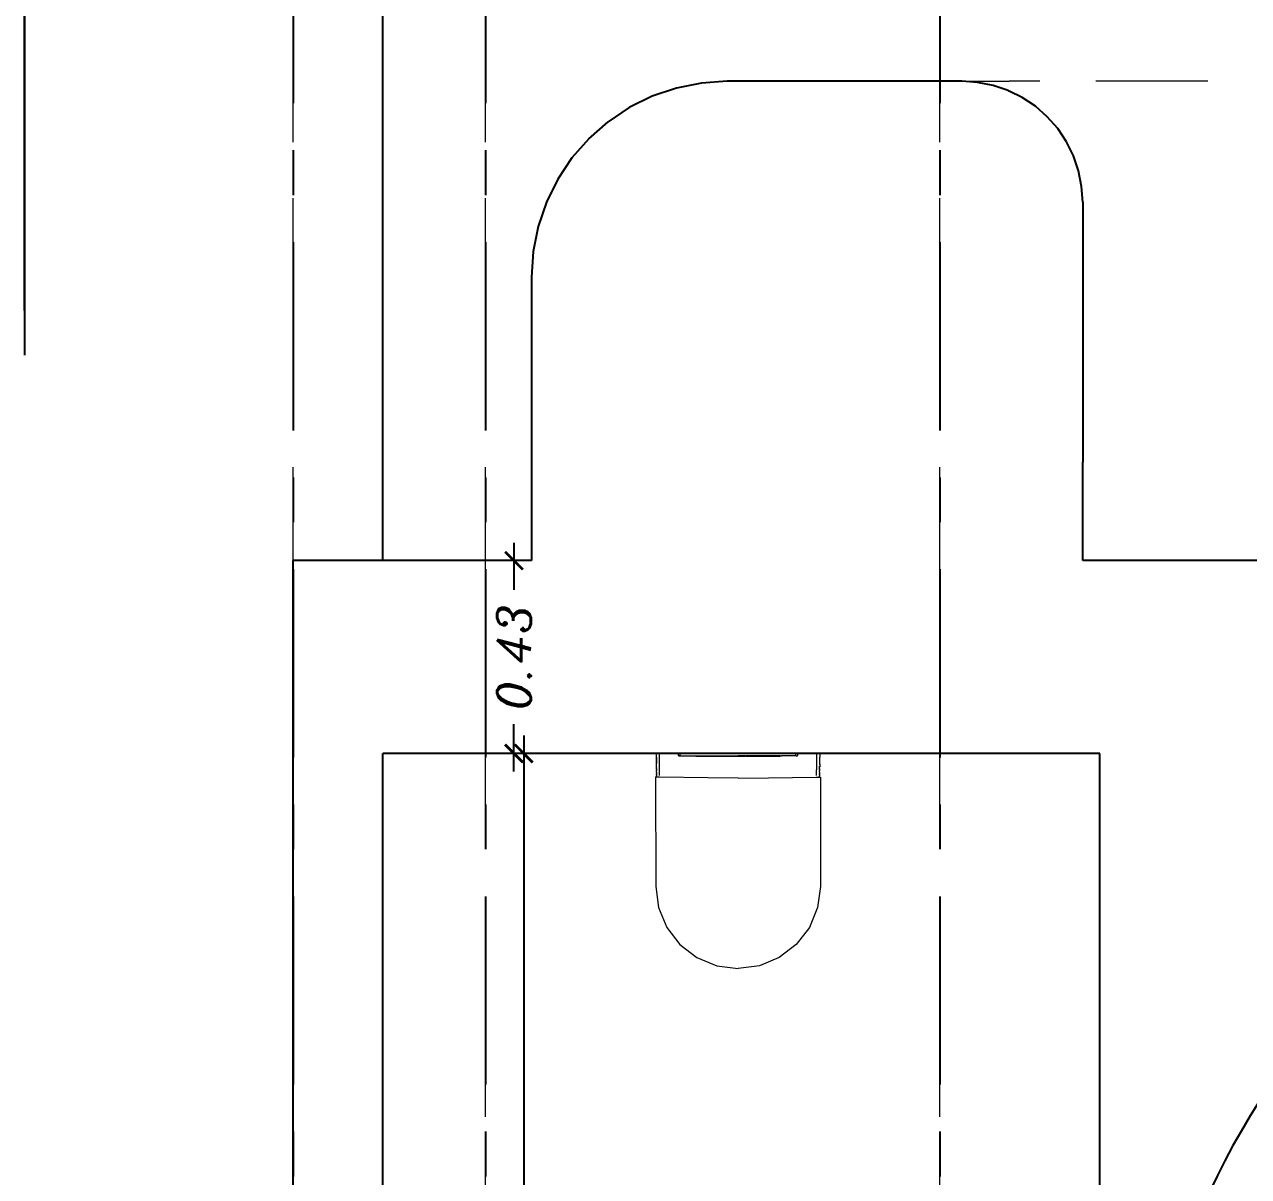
# Model space of a CAD drawing. Header units: metres. Extents: x 294 to 1101, y -498 to -355.
# Drawn here: x 501.085 to 503.817, y -379.344 to -376.773 of the extents above; entities that cross this region are included whole.
import ezdxf

# ---------------------------------------------------------------- set-up
doc = ezdxf.new("R2010")
doc.units = ezdxf.units.M
doc.linetypes.add('ACAD_ISO10W100', pattern=[18, 12, -3, 0, -3])
doc.linetypes.add('DASHDOT2', pattern=[0.5, 0.25, -0.125, 0, -0.125])
for name, color, linetype in [('001-axis', 1, 'Continuous'), ('pool', 160, 'Continuous'), ('SectionCutEdges', 7, 'Continuous'), ('stair', 142, 'Continuous')]:
    doc.layers.add(name, color=color, linetype=linetype)
for name, color, linetype, lineweight in [('axe', 12, 'DASHDOT2', 9), ('fur', 251, 'Continuous', 9), ('roof', 16, 'DASHDOT2', 18), ('wall', 7, 'Continuous', 25)]:
    doc.layers.add(name, color=color, linetype=linetype, lineweight=lineweight)
doc.styles.add('ITALICC', font='italicc')
doc.dimstyles.new('dim200', dxfattribs={"dimscale": 0.4, "dimtxt": 0.1885, "dimasz": 0.1, "dimexe": 0.15, "dimexo": 0.25, "dimgap": 0.07, "dimtad": 0, "dimzin": 0, "dimdsep": 46, "dimtxsty": 'ITALICC', "dimblk": 'ARCHTICK', "dimcen": 0.09, "dimdle": 0.1, "dimse1": 1, "dimse2": 1, "dimclrd": 211, "dimclrt": 3, "dimadec": 0, "dimazin": 0, "dimtfac": 1, "dimtix": 1, "dimtofl": 0, "dimtmove": 0, "dimatfit": 3, "dimldrblk": 'ARCHTICK', "dimfxl": 1, "dimtolj": 1, "dimtzin": 0, "dimlwd": 25, "dimarcsym": 0})

# ---------------------------------------------------------------- blocks, each defined once
blk = doc.blocks.new('ewrwer')
at = {"layer": 'fur'}
for p, q in [((145.9035, 55.1444), (145.8592, 55.126)), ((145.9506, 55.1506), (145.9035, 55.1444)), ((146.1947, 55.1509), (145.9506, 55.1506)), ((146.1932, 55.0346), (146.1946, 55.1421)), ((146.1946, 55.1452), (146.1947, 55.1455)), ((146.1946, 55.1448), (146.1946, 55.1452)), ((146.1946, 55.1447), (146.1946, 55.1448)), ((146.1946, 55.1444), (146.1946, 55.1447)), ((146.1946, 55.1439), (146.1946, 55.1444)), ((146.1946, 55.1439), (146.1946, 55.1439)), ((146.1946, 55.1435), (146.1946, 55.1439)), ((146.1946, 55.143), (146.1946, 55.1435)), ((146.1946, 55.1429), (146.1946, 55.143)), ((146.1946, 55.1426), (146.1946, 55.1429)), ((146.1946, 55.1422), (146.1946, 55.1426)), ((146.1946, 55.1421), (146.1946, 55.1422)), ((146.1956, 55.1421), (146.1946, 55.1421)), ((146.1947, 55.149), (146.1947, 55.1509)), ((146.1947, 55.149), (146.1947, 55.149)), ((146.1947, 55.1488), (146.1947, 55.149)), ((146.1947, 55.149), (146.1971, 55.149)), ((146.1947, 55.1486), (146.1947, 55.1488)), ((146.1947, 55.1482), (146.1947, 55.1486)), ((146.1947, 55.1481), (146.1947, 55.1482)), ((146.1947, 55.148), (146.1947, 55.1481)), ((146.1947, 55.1478), (146.1947, 55.148)), ((146.1947, 55.148), (146.1947, 55.148)), ((146.1947, 55.1477), (146.1947, 55.1478)), ((146.1947, 55.1471), (146.1947, 55.1477)), ((146.1947, 55.1469), (146.1947, 55.1471)), ((146.1947, 55.1467), (146.1947, 55.1469)), ((146.1947, 55.1464), (146.1947, 55.1467)), ((146.1947, 55.1463), (146.1947, 55.1464)), ((146.1947, 55.146), (146.1947, 55.1463)), ((146.1947, 55.1456), (146.1947, 55.146)), ((146.1947, 55.1455), (146.1947, 55.1456)), ((146.1971, 55.149), (146.1973, 55.149)), ((146.2001, 55.149), (146.1973, 55.149)), ((146.198, 55.1421), (146.2001, 55.1421)), ((146.2001, 55.149), (146.2005, 55.149)), ((146.2001, 55.1421), (146.2022, 55.1421)), ((146.2029, 55.149), (146.2005, 55.149)), ((146.2022, 55.1421), (146.204, 55.1421)), ((146.2029, 55.149), (146.2034, 55.149)), ((146.2055, 55.149), (146.2034, 55.149)), ((146.204, 55.1421), (146.2059, 55.1421)), ((146.2055, 55.149), (146.2061, 55.149)), ((146.2059, 55.1421), (146.2075, 55.1421)), ((146.2061, 55.149), (146.208, 55.149)), ((146.2075, 55.1421), (146.2088, 55.1421)), ((146.208, 55.149), (146.2086, 55.149)), ((146.2104, 55.149), (146.2086, 55.149)), ((146.2088, 55.1421), (146.2096, 55.1421)), ((146.2096, 55.1421), (146.2103, 55.1421)), ((146.2103, 55.1421), (146.2106, 55.1421)), ((146.2104, 55.149), (146.2111, 55.149)), ((146.2106, 55.1421), (146.2119, 55.1424)), ((146.2124, 55.149), (146.2111, 55.149)), ((146.2119, 55.1424), (146.212, 55.1424)), ((146.212, 55.1424), (146.2122, 55.1424)), ((146.2122, 55.1424), (146.2125, 55.1424)), ((146.2124, 55.149), (146.2132, 55.149)), ((146.2125, 55.1424), (146.2129, 55.1424)), ((146.2129, 55.1424), (146.2135, 55.1424)), ((146.2141, 55.149), (146.2132, 55.149)), ((146.2135, 55.1424), (146.2141, 55.1424)), ((146.2141, 55.149), (146.215, 55.149)), ((146.2141, 55.1424), (146.2147, 55.1424)), ((146.2147, 55.1424), (146.2155, 55.1424)), ((146.215, 55.149), (146.2152, 55.149)), ((146.2152, 55.149), (146.2161, 55.149)), ((146.2155, 55.1424), (146.2163, 55.1424)), ((146.2156, 55.1488), (146.2164, 55.149)), ((146.2161, 55.149), (146.2161, 55.149)), ((146.2164, 55.149), (146.2161, 55.149)), ((146.2163, 55.1424), (146.2171, 55.1424)), ((146.2164, 55.149), (146.2164, 55.149)), ((146.2164, 55.149), (146.2165, 55.149)), ((146.2165, 55.149), (146.2165, 55.149)), ((146.2165, 55.149), (146.2165, 55.149)), ((146.2165, 55.149), (146.2166, 55.149)), ((146.2166, 55.149), (146.2167, 55.149)), ((146.2166, 55.149), (146.2167, 55.149)), ((146.2167, 55.149), (146.2168, 55.1491)), ((146.2168, 55.149), (146.2167, 55.149)), ((146.2168, 55.1491), (146.2171, 55.1491)), ((146.2169, 55.149), (146.2168, 55.149)), ((146.217, 55.149), (146.2169, 55.149)), ((146.2174, 55.149), (146.217, 55.149)), ((146.2171, 55.1491), (146.2171, 55.1491)), ((146.2171, 55.1491), (146.2172, 55.1491)), ((146.2171, 55.1424), (146.218, 55.1424)), ((146.2173, 55.1491), (146.2172, 55.1491)), ((146.2173, 55.1491), (146.2174, 55.1491)), ((146.2174, 55.1491), (146.2174, 55.1492)), ((146.2175, 55.1492), (146.2174, 55.1492)), ((146.2174, 55.1491), (146.2174, 55.1491)), ((146.2176, 55.149), (146.2174, 55.149)), ((146.2175, 55.1492), (146.2176, 55.1491)), ((146.2176, 55.1491), (146.2177, 55.1492)), ((146.2176, 55.149), (146.2179, 55.149)), ((146.2178, 55.1492), (146.2177, 55.1492)), ((146.2177, 55.1492), (146.2177, 55.1492)), ((146.2178, 55.1492), (146.2178, 55.1491)), ((146.2178, 55.1491), (146.2181, 55.1491)), ((146.2179, 55.149), (146.2182, 55.149)), ((146.218, 55.1424), (146.2188, 55.1424)), ((146.2183, 55.1491), (146.2181, 55.1491)), ((146.2182, 55.149), (146.2186, 55.149)), ((146.2183, 55.1492), (146.2183, 55.1492)), ((146.2183, 55.1491), (146.2183, 55.1492)), ((146.2184, 55.1492), (146.2183, 55.1492)), ((146.2184, 55.1492), (146.2185, 55.1492)), ((146.2185, 55.1492), (146.2185, 55.1492)), ((146.2185, 55.1492), (146.2186, 55.1492)), ((146.2186, 55.1492), (146.2188, 55.1492)), ((146.2186, 55.149), (146.2188, 55.149)), ((146.2188, 55.1492), (146.2254, 55.1492)), ((146.2188, 55.1424), (146.2476, 55.1426)), ((146.2232, 55.1491), (146.23, 55.1492)), ((146.229, 55.1493), (146.2254, 55.1492)), ((146.2394, 55.1493), (146.229, 55.1493)), ((146.23, 55.1492), (146.2394, 55.1493)), ((146.2394, 55.1493), (146.2431, 55.1493)), ((146.2431, 55.1493), (146.2476, 55.1494)), ((146.2476, 55.1494), (146.2476, 55.1493)), ((146.2476, 55.1493), (146.2476, 55.1491)), ((146.2476, 55.1491), (146.2476, 55.1487)), ((146.2476, 55.1487), (146.2476, 55.1481)), ((146.2476, 55.1481), (146.2476, 55.1474)), ((146.2476, 55.1474), (146.2476, 55.1465)), ((146.2476, 55.1465), (146.2476, 55.1456)), ((146.2476, 55.1456), (146.2476, 55.1446)), ((146.2476, 55.1446), (146.2476, 55.1435)), ((146.2476, 55.1435), (146.2476, 55.1426)), ((146.2476, 55.1426), (146.2476, 55.0999)), ((145.8592, 55.126), (145.8211, 55.0968)), ((145.8211, 55.0968), (145.7919, 55.0588)), ((146.2426, 55.0997), (146.2426, 55.0996)), ((146.2427, 55.0997), (146.2426, 55.0997)), ((146.2426, 55.0996), (146.2426, 55.0995)), ((146.2426, 55.0996), (146.2426, 55.0996)), ((146.2426, 55.0995), (146.2426, 55.0994)), ((146.2426, 55.0994), (146.2426, 55.0993)), ((146.2426, 55.0994), (146.2426, 55.0994)), ((146.2426, 55.0994), (146.2426, 55.0994)), ((146.2426, 55.0992), (146.2426, 55.0993)), ((146.2426, 55.0993), (146.2426, 55.0993)), ((146.2426, 55.0992), (146.2426, 55.0992)), ((146.2426, 55.0991), (146.2426, 55.0992)), ((146.2426, 55.0991), (146.2426, 55.099)), ((146.2426, 55.0991), (146.2426, 55.0991)), ((146.2426, 55.099), (146.2426, 55.099)), ((146.2426, 55.099), (146.2426, 55.0989)), ((146.2426, 55.0989), (146.2426, 55.0988)), ((146.2426, 55.0989), (146.2426, 55.0989)), ((146.2426, 55.0988), (146.2426, 55.0987)), ((146.2426, 55.0988), (146.2426, 55.0988)), ((146.2426, 55.0986), (146.2426, 55.0987)), ((146.2426, 55.0986), (146.2426, 55.0985)), ((146.2426, 55.0985), (146.2426, 55.0984)), ((146.2426, 55.0985), (146.2426, 55.0985)), ((146.2426, 55.0985), (146.2426, 55.0985)), ((146.2426, 55.0982), (146.2426, 55.0984)), ((146.2426, 55.0981), (146.2426, 55.0982)), ((146.2426, 55.0982), (146.2426, 55.0982)), ((146.2426, 55.0981), (146.2426, 55.0981)), ((146.2426, 55.0981), (146.2426, 55.0981)), ((146.2426, 55.0978), (146.2426, 55.0981)), ((146.2426, 55.0978), (146.2426, 55.0977)), ((146.2426, 55.0977), (146.2426, 55.0977)), ((146.2426, 55.0977), (146.2426, 55.0977)), ((146.2426, 55.0977), (146.2426, 55.0973)), ((146.2426, 55.0973), (146.2426, 55.0973)), ((146.2426, 55.0973), (146.2426, 55.0969)), ((146.2426, 55.0969), (146.2426, 55.0968)), ((146.2426, 55.0968), (146.2426, 55.0964)), ((146.2426, 55.0959), (146.2426, 55.0964)), ((146.2426, 55.0959), (146.2426, 55.0639)), ((146.2427, 55.0998), (146.2427, 55.0997)), ((146.2428, 55.0998), (146.2427, 55.0998)), ((146.2429, 55.0999), (146.2428, 55.0999)), ((146.2428, 55.0999), (146.2428, 55.0998)), ((146.2429, 55.0999), (146.2429, 55.0999)), ((146.2429, 55.0999), (146.243, 55.0999)), ((146.2429, 55.0959), (146.243, 55.0959)), ((146.243, 55.0999), (146.2431, 55.0999)), ((146.243, 55.0959), (146.2431, 55.0959)), ((146.2431, 55.0999), (146.2476, 55.0999)), ((146.2431, 55.0959), (146.2476, 55.0959)), ((146.2476, 55.0999), (146.2476, 55.0998)), ((146.2476, 55.0999), (146.2476, 55.0999)), ((146.2476, 55.0998), (146.2476, 55.0996)), ((146.2476, 55.0996), (146.2476, 55.0994)), ((146.2476, 55.0994), (146.2476, 55.0991)), ((146.2476, 55.0991), (146.2476, 55.0988)), ((146.2476, 55.0988), (146.2476, 55.0984)), ((146.2476, 55.0984), (146.2476, 55.0979)), ((146.2476, 55.0979), (146.2476, 55.0975)), ((146.2476, 55.0975), (146.2476, 55.097)), ((146.2476, 55.097), (146.2476, 55.0965)), ((146.2476, 55.0965), (146.2476, 55.0959)), ((146.2476, 55.0959), (146.2476, 54.8379)), ((145.7919, 55.0588), (145.7736, 55.0144)), ((146.2416, 55.0609), (146.2416, 54.9669)), ((146.2416, 55.0609), (146.2416, 55.0609)), ((146.2417, 55.0609), (146.2416, 55.0609)), ((146.2416, 55.0609), (146.2416, 55.0609)), ((146.2417, 55.0609), (146.2426, 55.0609)), ((146.2426, 55.0639), (146.2426, 55.0638)), ((146.2426, 55.0638), (146.2426, 55.0609)), ((146.2426, 55.0609), (146.2426, 54.9669)), ((146.1924, 54.9669), (146.1932, 55.0346)), ((145.7736, 55.0144), (145.7673, 54.9669)), ((145.7736, 54.9193), (145.7673, 54.9669)), ((146.1924, 54.9669), (146.1932, 54.8992)), ((146.2416, 54.9669), (146.2416, 54.951)), ((146.2416, 54.951), (146.2416, 54.951)), ((146.2416, 54.951), (146.2416, 54.951)), ((146.2416, 54.951), (146.2417, 54.951)), ((146.2416, 54.95), (146.2416, 54.873)), ((146.2416, 54.95), (146.2416, 54.95)), ((146.2416, 54.95), (146.2416, 54.95)), ((146.2416, 54.95), (146.2417, 54.95)), ((146.2416, 54.95), (146.2416, 54.95)), ((146.2417, 54.951), (146.2426, 54.951)), ((146.2417, 54.95), (146.2426, 54.95)), ((146.2426, 54.951), (146.2426, 54.9669)), ((146.2426, 54.9669), (146.2426, 54.9669)), ((146.2426, 54.951), (146.2426, 54.95)), ((146.2426, 54.951), (146.2426, 54.951)), ((146.2426, 54.873), (146.2426, 54.95)), ((146.2426, 54.95), (146.2426, 54.95)), ((145.7919, 54.875), (145.7736, 54.9193)), ((146.1932, 54.8992), (146.1946, 54.7917)), ((145.8211, 54.837), (145.7919, 54.875)), ((146.2417, 54.873), (146.2416, 54.873)), ((146.2416, 54.873), (146.2416, 54.873)), ((146.2417, 54.873), (146.2426, 54.873)), ((146.2426, 54.873), (146.2426, 54.87)), ((146.2426, 54.87), (146.2426, 54.87)), ((146.2426, 54.8375), (146.2426, 54.87)), ((145.8592, 54.8078), (145.8211, 54.837)), ((146.2426, 54.837), (146.2426, 54.8375)), ((146.2426, 54.837), (146.2426, 54.837)), ((146.2426, 54.837), (146.2426, 54.8366)), ((146.2426, 54.8365), (146.2426, 54.8366)), ((146.2426, 54.8365), (146.2426, 54.8362)), ((146.2426, 54.8362), (146.2426, 54.8361)), ((146.2426, 54.8361), (146.2426, 54.8361)), ((146.2426, 54.8361), (146.2426, 54.8361)), ((146.2426, 54.8358), (146.2426, 54.8361)), ((146.2426, 54.8358), (146.2426, 54.8358)), ((146.2426, 54.8358), (146.2426, 54.8357)), ((146.2426, 54.8357), (146.2426, 54.8357)), ((146.2426, 54.8357), (146.2427, 54.8356)), ((146.2427, 54.8356), (146.2426, 54.8355)), ((146.2426, 54.8355), (146.2426, 54.8354)), ((146.2426, 54.8354), (146.2426, 54.8354)), ((146.2426, 54.8354), (146.2426, 54.8353)), ((146.2426, 54.8353), (146.2427, 54.8353)), ((146.2427, 54.8353), (146.2426, 54.8352)), ((146.2426, 54.8351), (146.2426, 54.8352)), ((146.2426, 54.8351), (146.2426, 54.8351)), ((146.2426, 54.835), (146.2426, 54.8351)), ((146.2427, 54.835), (146.2426, 54.835)), ((146.2426, 54.8349), (146.2427, 54.835)), ((146.2426, 54.8349), (146.2426, 54.8348)), ((146.2426, 54.8348), (146.2426, 54.8348)), ((146.2426, 54.8348), (146.2426, 54.8347)), ((146.2426, 54.8346), (146.2426, 54.8347)), ((146.2426, 54.8347), (146.2426, 54.8347)), ((146.2426, 54.8346), (146.2426, 54.8345)), ((146.2426, 54.8346), (146.2426, 54.8346)), ((146.2426, 54.8346), (146.2426, 54.8346)), ((146.2426, 54.8345), (146.2426, 54.8344)), ((146.2426, 54.8345), (146.2426, 54.8345)), ((146.2426, 54.8344), (146.2426, 54.8344)), ((146.2426, 54.8344), (146.2426, 54.8343)), ((146.2426, 54.8343), (146.2426, 54.8342)), ((146.2426, 54.8342), (146.2427, 54.8342)), ((146.2427, 54.8342), (146.2427, 54.8341)), ((146.2427, 54.8341), (146.2427, 54.8341)), ((146.2427, 54.8341), (146.2428, 54.834)), ((146.2428, 54.834), (146.2428, 54.834)), ((146.2428, 54.834), (146.2429, 54.834)), ((146.2429, 54.834), (146.243, 54.8339)), ((146.243, 54.8379), (146.243, 54.8379)), ((146.243, 54.8379), (146.2431, 54.8379)), ((146.243, 54.8339), (146.243, 54.8339)), ((146.243, 54.8339), (146.2431, 54.8339)), ((146.2431, 54.8379), (146.2476, 54.8379)), ((146.2431, 54.8339), (146.2476, 54.8339)), ((146.2476, 54.8379), (146.2476, 54.8374)), ((146.2476, 54.8374), (146.2476, 54.8369)), ((146.2476, 54.8369), (146.2476, 54.8364)), ((146.2476, 54.8364), (146.2476, 54.8359)), ((146.2476, 54.8359), (146.2476, 54.8355)), ((146.2476, 54.8355), (146.2476, 54.8351)), ((146.2476, 54.8351), (146.2476, 54.8348)), ((146.2476, 54.8348), (146.2476, 54.8345)), ((146.2476, 54.8345), (146.2476, 54.8342)), ((146.2476, 54.8342), (146.2476, 54.8341)), ((146.2476, 54.8341), (146.2476, 54.834)), ((146.2476, 54.834), (146.2476, 54.8339)), ((146.2476, 54.8339), (146.2476, 54.7912)), ((145.9035, 54.7894), (145.8592, 54.8078)), ((145.9506, 54.7832), (145.9035, 54.7894)), ((146.1948, 54.783), (145.9506, 54.7832)), ((146.1957, 54.7917), (146.1946, 54.7917)), ((146.1946, 54.7917), (146.1946, 54.7917)), ((146.1946, 54.7917), (146.1947, 54.7913)), ((146.1947, 54.7913), (146.1947, 54.7909)), ((146.1947, 54.7909), (146.1947, 54.7908)), ((146.1947, 54.7908), (146.1947, 54.7904)), ((146.1947, 54.7904), (146.1947, 54.79)), ((146.1947, 54.79), (146.1947, 54.7899)), ((146.1947, 54.7899), (146.1947, 54.7895)), ((146.1947, 54.7895), (146.1947, 54.7891)), ((146.1947, 54.7891), (146.1947, 54.789)), ((146.1947, 54.789), (146.1947, 54.7886)), ((146.1947, 54.7886), (146.1947, 54.7883)), ((146.1947, 54.7883), (146.1947, 54.7882)), ((146.1947, 54.7882), (146.1947, 54.7878)), ((146.1947, 54.7878), (146.1947, 54.7876)), ((146.1947, 54.7876), (146.1947, 54.7875)), ((146.1947, 54.7875), (146.1947, 54.7872)), ((146.1947, 54.7872), (146.1947, 54.787)), ((146.1947, 54.787), (146.1947, 54.7868)), ((146.1947, 54.7868), (146.1947, 54.7866)), ((146.1947, 54.7866), (146.1947, 54.7865)), ((146.1947, 54.7865), (146.1947, 54.7864)), ((146.1947, 54.7864), (146.1947, 54.7862)), ((146.1947, 54.7862), (146.1947, 54.7861)), ((146.1947, 54.7861), (146.1947, 54.7859)), ((146.1947, 54.7859), (146.1947, 54.7858)), ((146.1947, 54.7858), (146.1947, 54.7857)), ((146.1947, 54.7857), (146.1947, 54.7857)), ((146.1947, 54.7857), (146.1947, 54.7853)), ((146.1947, 54.7853), (146.1947, 54.785)), ((146.1947, 54.785), (146.1947, 54.7849)), ((146.1947, 54.7849), (146.1947, 54.7848)), ((146.1947, 54.7848), (146.1971, 54.7849)), ((146.1947, 54.7848), (146.1948, 54.783)), ((146.1971, 54.7849), (146.1974, 54.7849)), ((146.2002, 54.7849), (146.1974, 54.7849)), ((146.198, 54.7917), (146.2002, 54.7917)), ((146.2002, 54.7917), (146.2022, 54.7917)), ((146.2002, 54.7849), (146.2005, 54.7849)), ((146.203, 54.7849), (146.2005, 54.7849)), ((146.2022, 54.7917), (146.2041, 54.7917)), ((146.203, 54.7849), (146.2034, 54.7849)), ((146.2056, 54.7849), (146.2034, 54.7849)), ((146.2041, 54.7917), (146.2059, 54.7917)), ((146.2056, 54.7849), (146.2061, 54.7849)), ((146.2059, 54.7917), (146.2075, 54.7917)), ((146.2061, 54.7849), (146.208, 54.7849)), ((146.2075, 54.7917), (146.2088, 54.7917)), ((146.208, 54.7849), (146.2086, 54.7849)), ((146.2104, 54.7849), (146.2086, 54.7849)), ((146.2088, 54.7917), (146.2097, 54.7917)), ((146.2097, 54.7917), (146.2103, 54.7917)), ((146.2103, 54.7917), (146.2107, 54.7917)), ((146.2104, 54.7849), (146.2111, 54.7849)), ((146.2107, 54.7917), (146.2115, 54.7915)), ((146.2125, 54.7849), (146.2111, 54.7849)), ((146.2115, 54.7915), (146.2119, 54.7915)), ((146.2119, 54.7915), (146.212, 54.7915)), ((146.212, 54.7915), (146.2122, 54.7915)), ((146.2122, 54.7915), (146.2125, 54.7915)), ((146.2125, 54.7915), (146.213, 54.7915)), ((146.2125, 54.7849), (146.2133, 54.7849)), ((146.213, 54.7915), (146.2135, 54.7915)), ((146.2142, 54.7849), (146.2133, 54.7849)), ((146.2135, 54.7915), (146.2141, 54.7915)), ((146.2141, 54.7915), (146.2148, 54.7915)), ((146.2142, 54.7849), (146.215, 54.7849)), ((146.2148, 54.7915), (146.2155, 54.7915)), ((146.215, 54.7849), (146.2153, 54.7849)), ((146.2153, 54.7849), (146.2161, 54.7849)), ((146.2155, 54.7915), (146.2163, 54.7915)), ((146.2156, 54.785), (146.2164, 54.7849)), ((146.2162, 54.7849), (146.2161, 54.7849)), ((146.2162, 54.7849), (146.2164, 54.7849)), ((146.2163, 54.7915), (146.2171, 54.7915)), ((146.2164, 54.7849), (146.2164, 54.7849)), ((146.2164, 54.7849), (146.2165, 54.7849)), ((146.2165, 54.7849), (146.2165, 54.7849)), ((146.2165, 54.7849), (146.2166, 54.7849)), ((146.2165, 54.7849), (146.2166, 54.7849)), ((146.2166, 54.7849), (146.2166, 54.7849)), ((146.2166, 54.7849), (146.2167, 54.7848)), ((146.2167, 54.7848), (146.2168, 54.7849)), ((146.2167, 54.7848), (146.2169, 54.7848)), ((146.2169, 54.7849), (146.2168, 54.7849)), ((146.2169, 54.7849), (146.2169, 54.7849)), ((146.217, 54.7849), (146.2169, 54.7849)), ((146.2169, 54.7848), (146.2171, 54.7848)), ((146.2175, 54.7849), (146.217, 54.7849)), ((146.2171, 54.7915), (146.218, 54.7915)), ((146.2171, 54.7848), (146.2172, 54.7848)), ((146.2172, 54.7848), (146.2173, 54.7847)), ((146.2173, 54.7847), (146.2173, 54.7847)), ((146.2173, 54.7847), (146.2174, 54.7847)), ((146.2174, 54.7847), (146.2174, 54.7847)), ((146.2174, 54.7847), (146.2175, 54.7847)), ((146.2174, 54.7847), (146.2175, 54.7847)), ((146.2176, 54.7849), (146.2175, 54.7849)), ((146.2175, 54.7847), (146.2176, 54.7847)), ((146.2176, 54.7849), (146.2176, 54.7848)), ((146.2176, 54.7848), (146.2179, 54.7849)), ((146.2176, 54.7847), (146.2177, 54.7847)), ((146.2177, 54.7847), (146.2178, 54.7846)), ((146.2177, 54.7847), (146.2177, 54.7847)), ((146.2183, 54.7846), (146.2178, 54.7847)), ((146.2178, 54.7847), (146.2178, 54.7846)), ((146.2179, 54.7849), (146.2182, 54.7849)), ((146.218, 54.7915), (146.2189, 54.7915)), ((146.2182, 54.7849), (146.2186, 54.7849)), ((146.2184, 54.7847), (146.2183, 54.7846)), ((146.2184, 54.7847), (146.2184, 54.7847)), ((146.2184, 54.7847), (146.2184, 54.7847)), ((146.2185, 54.7847), (146.2184, 54.7847)), ((146.2185, 54.7847), (146.2185, 54.7847)), ((146.2185, 54.7847), (146.2186, 54.7847)), ((146.2186, 54.7849), (146.2189, 54.7849)), ((146.2186, 54.7847), (146.2187, 54.7846)), ((146.2187, 54.7846), (146.2189, 54.7846)), ((146.2189, 54.7915), (146.2476, 54.7912)), ((146.2234, 54.7847), (146.2189, 54.7846)), ((146.2232, 54.7848), (146.23, 54.7847)), ((146.2243, 54.7846), (146.2234, 54.7847)), ((146.2243, 54.7846), (146.2394, 54.7846)), ((146.23, 54.7847), (146.2394, 54.7846)), ((146.2432, 54.7845), (146.2394, 54.7846)), ((146.2476, 54.7844), (146.2432, 54.7845)), ((146.2476, 54.7912), (146.2476, 54.7903)), ((146.2476, 54.7903), (146.2476, 54.7893)), ((146.2476, 54.7893), (146.2476, 54.7883)), ((146.2476, 54.7883), (146.2476, 54.7873)), ((146.2476, 54.7873), (146.2476, 54.7865)), ((146.2476, 54.7865), (146.2476, 54.7858)), ((146.2476, 54.7858), (146.2476, 54.7852)), ((146.2476, 54.7852), (146.2476, 54.7848)), ((146.2476, 54.7848), (146.2476, 54.7845)), ((146.2476, 54.7845), (146.2476, 54.7844))]:
    blk.add_line(p, q, dxfattribs=at)
blk = doc.blocks.new('_ArchTick')
at = {"color": 0, "linetype": 'ByBlock', "const_width": 0.15}
blk.add_lwpolyline([(-0.5, -0.5), (0.5, 0.5)], dxfattribs=at)
blk = doc.blocks.new('*D200')
at = {"layer": 'DEFPOINTS', "color": 0, "transparency": 16777216}
for p in [(502.1776, -377.9692), (502.1776, -378.3995), (502.1776, -378.3995)]:
    blk.add_point(p, dxfattribs=at)
at = {"layer": 'wall', "color": 211, "linetype": 'Continuous', "lineweight": 25, "transparency": 16777216}
for p, q in [((502.1776, -377.9292), (502.1776, -378.0343)), ((502.1776, -378.4395), (502.1776, -378.3344))]:
    blk.add_line(p, q, dxfattribs=at)
at = {"layer": 'wall', "color": 211, "lineweight": 25, "transparency": 16777216, "xscale": 0.04000000000000001, "yscale": 0.04000000000000001, "zscale": 0.04000000000000001}
for p, rotation in [((502.1776, -377.9692), 90), ((502.1776, -378.3995), 270)]:
    blk.add_blockref('_ArchTick', p, dxfattribs=dict(at, rotation=rotation))
at = {"layer": 'wall', "color": 3, "transparency": 16777216, "insert": (502.1776, -378.1844), "char_height": 0.0754, "attachment_point": 5, "rotation": 90, "style": 'ITALICC'}
blk.add_mtext('\\A1;0.43', dxfattribs=at)
blk = doc.blocks.new('*D201')
at = {"layer": 'DEFPOINTS', "color": 0, "transparency": 16777216}
for p in [(502.1992, -378.3995), (502.1992, -381.0692), (502.2738, -381.0692)]:
    blk.add_point(p, dxfattribs=at)
at = {"layer": 'wall', "color": 211, "linetype": 'Continuous', "lineweight": 25, "transparency": 16777216}
for p, q in [((502.1992, -378.3595), (502.1992, -379.5789)), ((502.1992, -381.1092), (502.1992, -379.8898))]:
    blk.add_line(p, q, dxfattribs=at)
at = {"layer": 'wall', "color": 211, "lineweight": 25, "transparency": 16777216, "xscale": 0.04000000000000001, "yscale": 0.04000000000000001, "zscale": 0.04000000000000001}
for p, rotation in [((502.1992, -378.3995), 90), ((502.1992, -381.0692), 270)]:
    blk.add_blockref('_ArchTick', p, dxfattribs=dict(at, rotation=rotation))
at = {"layer": 'wall', "color": 3, "transparency": 16777216, "insert": (502.1992, -379.7343), "char_height": 0.0754, "attachment_point": 5, "rotation": 90, "style": 'ITALICC'}
blk.add_mtext('\\A1;2.67', dxfattribs=at)
blk = doc.blocks.new('AX-LINE')
at = {"layer": '001-axis', "color": 251, "linetype": 'ACAD_ISO10W100', "ltscale": 0.035}
for p, q in [((3.96, 0), (3.96, -24.88)), ((4.389, 0), (4.389, -24.88)), ((5.4034, 0), (5.4034, -24.88))]:
    blk.add_line(p, q, dxfattribs=at)
blk = doc.blocks.new('fdssdfsfd')
at = {"color": 6}
blk.add_blockref('AX-LINE', (408.7305, -376.7583), dxfattribs=at)

msp = doc.modelspace()

# ---------------------------------------------------------------- linework, layer by layer
msp.add_line((504.326, -377.9692), (503.4469, -377.9692))
at = {"layer": 'axe'}
for p, q in [((501.685, -402.6106), (501.685, -367.9368)), ((502.114, -402.6106), (502.114, -367.9368)), ((503.1284, -402.6106), (503.1284, -367.9368))]:
    msp.add_line(p, q, dxfattribs=at)
at = {"layer": 'pool'}
for p, q in [((501.085, -377.411), (501.085, -372.4052)), ((501.085, -374.1211), (501.085, -377.511))]:
    msp.add_line(p, q, dxfattribs=at)
at = {"layer": 'roof'}
for p, q in [((501.885, -377.9692), (501.885, -375.71)), ((503.1772, -376.8996), (503.2825, -376.8996)), ((504.326, -376.8996), (503.2825, -376.8996))]:
    msp.add_line(p, q, dxfattribs=at)
at = {"layer": 'SectionCutEdges'}
for p, q in [((502.5964, -376.9034), (502.5404, -376.9145)), ((502.6534, -376.8996), (502.5964, -376.9034)), ((503.1325, -376.8996), (502.6534, -376.8996)), ((503.1772, -376.8996), (503.1325, -376.8996)), ((503.2124, -376.9019), (503.1772, -376.8996)), ((503.247, -376.9088), (503.2124, -376.9019)), ((503.2804, -376.9202), (503.247, -376.9088)), ((502.4862, -376.9329), (502.435, -376.9582)), ((502.5404, -376.9145), (502.4862, -376.9329)), ((503.2825, -376.9212), (503.2804, -376.9202)), ((503.3121, -376.9358), (503.2825, -376.9212)), ((503.3414, -376.9554), (503.3121, -376.9358)), ((502.435, -376.9582), (502.3875, -376.9899)), ((503.3679, -376.9786), (503.3414, -376.9554)), ((502.3445, -377.0276), (502.3875, -376.9899)), ((503.3912, -377.0052), (503.3679, -376.9786)), ((503.4108, -377.0345), (503.3912, -377.0052)), ((502.3445, -377.0276), (502.3068, -377.0706)), ((503.4264, -377.0661), (503.4108, -377.0345)), ((502.3068, -377.0706), (502.2751, -377.1181)), ((503.4377, -377.0995), (503.4264, -377.0661)), ((503.4446, -377.1341), (503.4377, -377.0995)), ((502.2751, -377.1181), (502.2498, -377.1693)), ((503.4469, -377.1694), (503.4446, -377.1341)), ((502.2498, -377.1693), (502.2314, -377.2235)), ((503.4469, -377.1694), (503.4469, -377.7493)), ((502.2314, -377.2235), (502.2203, -377.2795)), ((502.2203, -377.2795), (502.2165, -377.3365)), ((502.2165, -377.3365), (502.2165, -377.5198)), ((502.2165, -377.5198), (502.2165, -377.8088)), ((503.4469, -377.8088), (503.4469, -377.7493)), ((502.2165, -377.8088), (502.2165, -377.9692)), ((503.4469, -377.9692), (503.4469, -377.8088))]:
    msp.add_line(p, q, dxfattribs=at)
at = {"layer": 'stair'}
msp.add_line((501.885, -377.9692), (501.885, -375.9692), dxfattribs=at)
at = {"layer": 'wall'}
for p, q in [((501.685, -380.3344), (501.685, -377.9692)), ((502.2165, -377.9692), (501.685, -377.9692)), ((504.326, -377.9692), (503.4469, -377.9692)), ((501.885, -380.3344), (501.885, -378.3995)), ((503.485, -378.3995), (501.885, -378.3995)), ((503.485, -379.6692), (503.485, -378.3995))]:
    msp.add_line(p, q, dxfattribs=at)
msp.add_arc((505.2284, -380.0692), 1.65, 123.1566, 165.9703, dxfattribs=at)

# ---------------------------------------------------------------- block references
at = {"rotation": 90.00000000000001}
msp.add_blockref('ewrwer', (557.6447, -524.6471), dxfattribs=at)
at = {"layer": 'wall'}
msp.add_blockref('fdssdfsfd', (88.9945, 2.4198), dxfattribs=at)

# ---------------------------------------------------------------- dimensions: what is measured, and where the dimension line sits
dim = msp.add_linear_dim(base=(502.1776, -378.3995), p1=(502.1776, -377.9692), p2=(502.1776, -378.3995), angle=90, dimstyle='dim200', dxfattribs=at)
dim.commit()
dim.dimension.update_dxf_attribs({"geometry": '*D200', "text_midpoint": (502.1776, -378.1844)})
dim = msp.add_linear_dim(base=(502.1992, -381.0692), p1=(502.1992, -378.3995), p2=(502.2738, -381.0692), angle=90, dimstyle='dim200', override={"dimtmove": 1}, dxfattribs=at)
dim.commit()
dim.dimension.update_dxf_attribs({"geometry": '*D201', "text_midpoint": (502.1992, -379.7343)})

doc.saveas('drawing.dxf')
